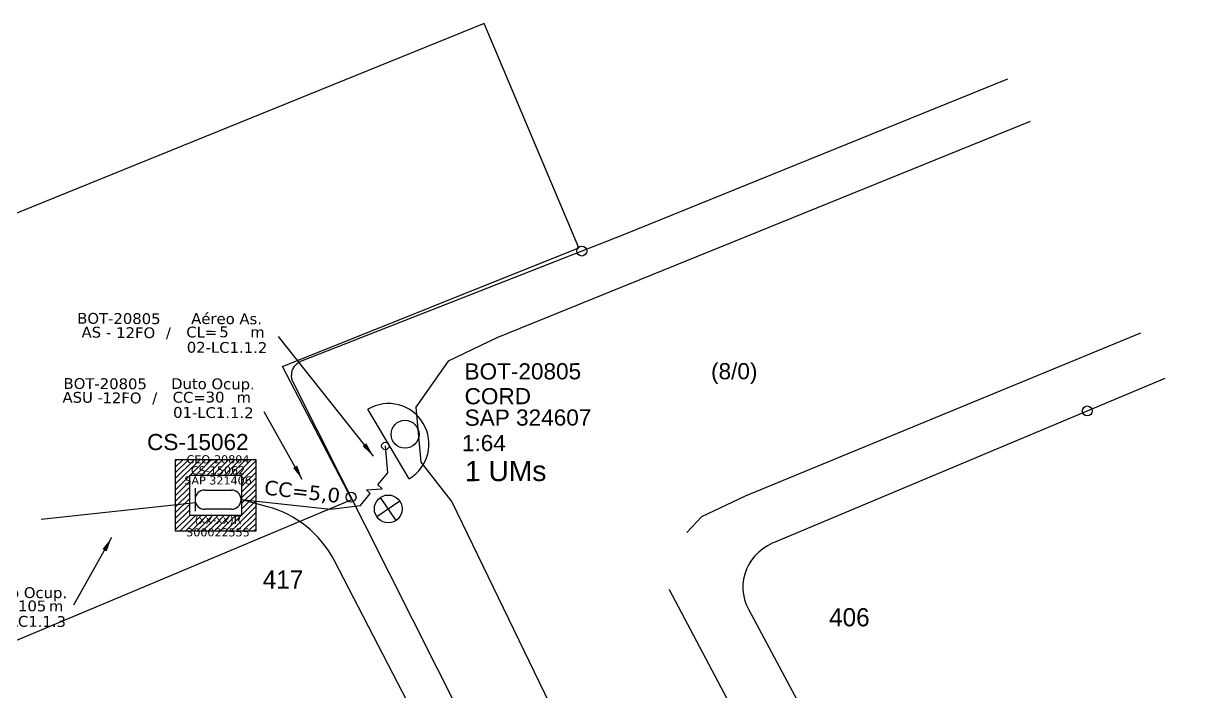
# Model space of a CAD drawing. Header units: metres. Extents: x -1286 to 434, y -500 to 94.
# Drawn here: x -738.9 to -577, y -211.6 to -119.4 of the extents above; entities that cross this region are included whole.
import ezdxf
from ezdxf.enums import TextEntityAlignment as Align

# ---------------------------------------------------------------- set-up
doc = ezdxf.new("R2010")
doc.units = ezdxf.units.M
for name, color, linetype in [('10.0-Cartográfico', 252, 'Continuous'), ('10.1-Caixas Subterrâneas', 5, 'Continuous'), ('10.2-Nº Policía', 7, 'Continuous'), ('20.4-CEOS', 1, 'Continuous'), ('20.5-CEO', 1, 'Continuous'), ('CAP a instalar', 1, 'Continuous'), ('celulas gpon', 7, 'Continuous'), ('label_cabos', 7, 'Continuous'), ('Postes Existentes NA', 1, 'Continuous')]:
    doc.layers.add(name, color=color, linetype=linetype)
doc.layers.add("20.0-LEGENDA DOS CDO'S", color=1, linetype='Continuous', lineweight=0)
doc.styles.add('ARIAL', font='arial.ttf')
doc.styles.add('DIGICADE', font='arial.ttf')
doc.styles.add('siredit', font='verdana.ttf')
doc.linetypes.add('FENCELINE1', pattern='A,0.25,-0.1,[133,ltypeshp.shx,S=0.1,R=0,X=-0.1,Y=0],-0.1,1', length=1.45)
doc.dimstyles.new('CC', dxfattribs={"dimtxt": 0.8, "dimasz": 2, "dimexe": 0.18, "dimexo": 0.0625, "dimgap": 0.09, "dimtad": 0, "dimdec": 0, "dimrnd": 1, "dimzin": 0, "dimdsep": 46, "dimtxsty": 'siredit', "dimblk": 'NONE', "dimcen": 0, "dimse1": 1, "dimse2": 1, "dimsd1": 1, "dimsd2": 1, "dimclrt": 7, "dimadec": 0, "dimazin": 0, "dimtfac": 1, "dimtdec": 0, "dimtofl": 0, "dimtmove": 0, "dimatfit": 3, "dimfxl": 0, "dimtolj": 1, "dimtzin": 0, "dimarcsym": 0})

# ---------------------------------------------------------------- blocks, each defined once
blk = doc.blocks.new('DV')
at = {"linetype": 'Continuous'}
blk.add_circle((0, 0), 0.00000275, dxfattribs=at)
blk = doc.blocks.new('*X8')
at = {"color": 0, "linetype": 'Continuous'}
for p, q in [((-1.25, 0.34099), (-0.49099, 1.1)), ((-1.25, 0.517767), (-0.667767, 1.1)), ((-1.25, 0.694544), (-0.844544, 1.1)), ((-1.25, 0.87132), (-1.02132, 1.1)), ((-1.25, 1.048097), (-1.198097, 1.1)), ((-0.789214, 0.625), (-0.314214, 1.1)), ((-0.612437, 0.625), (-0.137437, 1.1)), ((-0.43566, 0.625), (0.03934, 1.1)), ((-0.258883, 0.625), (0.216117, 1.1)), ((-0.082107, 0.625), (0.392893, 1.1)), ((0.09467, 0.625), (0.56967, 1.1)), ((0.271447, 0.625), (0.746447, 1.1)), ((0.448223, 0.625), (0.923223, 1.1)), ((0.625, 0.625), (1.1, 1.1)), ((0.801777, 0.625), (1.25, 1.073223)), ((0.8035, 0.449947), (1.25, 0.896447)), ((-1.25, 0.164214), (-0.8035, 0.610714)), ((-1.25, -0.012563), (-0.8035, 0.433937)), ((0.8035, 0.27317), (1.25, 0.71967)), ((0.8035, 0.096393), (1.25, 0.542893)), ((0.8035, -0.080383), (1.25, 0.366117)), ((-1.25, -0.18934), (-0.8035, 0.25716)), ((-1.25, -0.366117), (-0.8035, 0.080383)), ((0.8035, -0.25716), (1.25, 0.18934)), ((0.8035, -0.433937), (1.25, 0.012563)), ((-1.25, -0.542893), (-0.8035, -0.096393)), ((-1.25, -0.71967), (-0.8035, -0.27317)), ((0.49099, -1.1), (1.25, -0.34099)), ((0.8035, -0.610714), (1.25, -0.164214)), ((-1.25, -0.896447), (-0.8035, -0.449947)), ((-1.25, -1.073223), (-0.801777, -0.625)), ((-1.1, -1.1), (-0.625, -0.625)), ((-0.923223, -1.1), (-0.448223, -0.625)), ((-0.746447, -1.1), (-0.271447, -0.625)), ((-0.56967, -1.1), (-0.09467, -0.625)), ((-0.392893, -1.1), (0.082107, -0.625)), ((-0.216117, -1.1), (0.258883, -0.625)), ((-0.03934, -1.1), (0.43566, -0.625)), ((0.137437, -1.1), (0.612437, -0.625)), ((0.314214, -1.1), (0.789214, -0.625)), ((0.667767, -1.1), (1.25, -0.517767)), ((0.844544, -1.1), (1.25, -0.694544)), ((1.02132, -1.1), (1.25, -0.87132)), ((1.198097, -1.1), (1.25, -1.048097))]:
    blk.add_line(p, q, dxfattribs=at)
blk = doc.blocks.new('MANHOLE_MQ')
at = {"color": 0, "linetype": 'Continuous'}
for p, q in [((0.00000623, 0.00000569), (-0.00000627, 0.00000569)), ((-0.00000627, 0.00000569), (-0.00000627, -0.00000531)), ((0.00000623, -0.00000531), (0.00000623, 0.00000569)), ((-0.00000404, 0.00000331), (0.00000399, 0.00000331)), ((-0.00000404, -0.00000294), (-0.00000404, 0.00000331)), ((0.00000399, 0.00000331), (0.00000399, -0.00000294)), ((0.00000399, -0.00000294), (-0.00000404, -0.00000294)), ((0.00000399, -0.00000294), (0.00000399, -0.00000294)), ((-0.00000627, -0.00000531), (0.00000623, -0.00000531))]:
    blk.add_line(p, q, dxfattribs=at)
at = {"color": 0, "linetype": 'Continuous', "xscale": 5e-06, "yscale": 5e-06, "zscale": 1e-05}
blk.add_blockref('*X8', (-0.00000002, 0.00000019), dxfattribs=at)
blk = doc.blocks.new('*U38')
at = {"color": 10}
for points in [[(41172, 12883), (40951, 13058)], [(40974, 12860), (41149, 13081)]]:
    blk.add_lwpolyline(points, dxfattribs=at)
blk.add_circle((41062, 12971), 141, dxfattribs=at)
blk = doc.blocks.new('Inst CDOE-8 CAIXA DIST OPT CDOE 48F_8D C_SPL OPTAP')
at = {"layer": "20.0-LEGENDA DOS CDO'S", "color": 0}
for tag, p, style, flags in [('ID_ATIVIDADE', (0.12, 6.472), 'ARIAL', 3), ('FATOR', (7.921, 6.472), 'ARIAL', 1), ('QTDE', (0.235, -0.97), 'DIGICADE', 3)]:
    blk.add_attdef(tag, p, '', height=0.8, rotation=0.11799, dxfattribs=dict(at, style=style, flags=flags))
at = {"layer": "20.0-LEGENDA DOS CDO'S", "color": 0, "style": 'ARIAL'}
for tag, p, height in [('FID', (0.12, 5.248), 0.8), ('FIBRAS_UTILIZADAS', (2.379, 5.263), 0.8), ('CORDOALHA', (0.122, 4.023), 0.8), ('SAP', (0.124, 2.961), 0.8), ('1:XX', (-0.012, 1.7), 0.8), ('UMS', (0.141, 0.217), 1)]:
    blk.add_attdef(tag, p, '', height=height, rotation=0.11799, dxfattribs=at)
blk = doc.blocks.new('Inst CB DT OCUP CFOA-SM-ASU-120-S-12')
at = {"layer": 'label_cabos', "color": 0, "style": 'siredit'}
for tag, flags, p in [('ID_ATIVIDADE', 3, (1.31, 2.67)), ('FATOR', 1, (11.56, 2.55))]:
    blk.add_attdef(tag, text='', height=1, rotation=359.69, dxfattribs=dict(at, flags=flags)).set_placement(p, align=Align.MIDDLE_CENTER)
for tag, p in [('DESTINO_CABO', (3.13, 1.26)), ('TIPO_CABO', (13.11, 1.24)), ('TIPO_CABO', (1.26, 0)), ('CABO', (4.69, -0.05)), ('/', (7.71, -0.05)), ('LANCE', (10.91, 0)), ('UND', (15.96, 0)), ('FID', (13.15, -1.41))]:
    blk.add_attdef(tag, text='', height=1, rotation=359.69, dxfattribs=at).set_placement(p, align=Align.MIDDLE_CENTER)
blk.add_attdef('QTDE', (12.43, -0.47), '', height=1, rotation=359.69, dxfattribs=at)
blk = doc.blocks.new('_None')
blk = doc.blocks.new('Inst CB AS CFOA-SM-AS-120-S-12 A')
at = {"layer": 'label_cabos', "color": 0, "style": 'siredit'}
for tag, flags, p in [('ID_ATIVIDADE', 3, (1.31, 2.67)), ('FATOR', 1, (11.56, 2.55))]:
    blk.add_attdef(tag, text='', height=1, rotation=359.69, dxfattribs=dict(at, flags=flags)).set_placement(p, align=Align.MIDDLE_CENTER)
for tag, p in [('DESTINO_CABO', (3.13, 1.26)), ('TIPO_CABO', (13.11, 1.24)), ('TIPO_CABO', (1.26, 0)), ('CABO', (4.69, -0.05)), ('/', (7.71, -0.05)), ('LANCE', (10.81, 0)), ('UND', (15.96, 0)), ('FID', (13.15, -1.41))]:
    blk.add_attdef(tag, text='', height=1, rotation=359.69, dxfattribs=at).set_placement(p, align=Align.MIDDLE_CENTER)
blk.add_attdef('QTDE', (12.43, -0.47), '', height=1, rotation=359.69, dxfattribs=at)

msp = doc.modelspace()

# ---------------------------------------------------------------- linework, layer by layer
at = {"layer": '10.0-Cartográfico'}
for points in [[(-662.2, -150.34), (-675.27, -119.35), (-768.37, -157.11), (-779.98, -142.79)], [(-655.21, -261.07), (-701.68, -168.85), (-701.74, -168.7), (-701.79, -168.56), (-701.83, -168.41), (-701.86, -168.25), (-701.88, -168.1), (-701.88, -167.94), (-701.87, -167.79), (-701.86, -167.63), (-701.83, -167.48), (-701.79, -167.33), (-701.74, -167.18), (-701.67, -167.04), (-701.6, -166.9), (-701.52, -166.76), (-701.42, -166.63), (-701.32, -166.51), (-701.21, -166.39), (-701.09, -166.29), (-700.96, -166.18), (-700.83, -166.09), (-700.69, -166.01), (-700.54, -165.93), (-700.39, -165.87), (-655.97, -148.49), (-602.92, -127)], [(-599.83, -132.9), (-673.51, -162.74), (-680.27, -165.97), (-684.72, -172.31), (-684.05, -179.91), (-679.73, -185.37), (-602.18, -345.41), (-599.83, -351.94), (-598.61, -357.96), (-622.61, -374.44)], [(-765.58, -344.21), (-739.44, -374.1), (-700.93, -344.29), (-763.13, -214.25), (-693.56, -185.09), (-703.13, -166.72), (-662.2, -150.34)], [(-639.17, -184.54), (-584.56, -162.04)], [(-581.25, -168.36), (-635.23, -190.99), (-635.47, -191.11), (-636.13, -191.45), (-636.76, -191.87), (-637.34, -192.33), (-637.87, -192.86), (-638.33, -193.43), (-638.71, -194.04), (-639.02, -194.68), (-639.28, -195.37), (-639.45, -196.05), (-639.53, -196.77), (-639.55, -197.48), (-639.47, -198.18), (-639.31, -198.88), (-639.08, -199.56), (-638.78, -200.21)], [(-647.3, -189.62), (-645.19, -187.42), (-639.17, -184.54)], [(-512.13, -300.26), (-562.58, -330.68), (-566.81, -331.82), (-571.4, -332.13), (-575.86, -331.67), (-580, -329.14), (-649.66, -197.52), (-649.66, -197.51)], [(-638.78, -200.21), (-598.43, -275.56), (-585.21, -301.49)]]:
    msp.add_lwpolyline(points, dxfattribs=at)
at = {"layer": '20.5-CEO', "color": 7}
for p, q in [((-713.89, -183.76), (-710.18, -183.76)), ((-710.18, -186.41), (-713.89, -186.41))]:
    msp.add_line(p, q, dxfattribs=at)
msp.add_lwpolyline([(-715.22, -183.49), (-715.22, -186.68)], dxfattribs=at)
for centre, start, end in [((-713.89, -185.09), 90, 270), ((-710.18, -185.09), 270, 90)]:
    msp.add_arc(centre, 1.32, start, end, dxfattribs=at)
at = {"layer": 'CAP a instalar', "color": 7}
msp.add_line((-685.64, -182.21), (-691.34, -172.61), dxfattribs=at)
at = {"layer": 'CAP a instalar', "color": 9, "linetype": 'FENCELINE1', "ltscale": 8}
for points in [[(-688.58, -181.39), (-688.93, -177.68)], [(-692.34, -185.88), (-691.01, -184.26), (-691.55, -183.73), (-689.38, -183.59), (-689.98, -183.06), (-688.58, -181.39)], [(-696.51, -186.4), (-692.34, -185.88)]]:
    msp.add_lwpolyline(points, dxfattribs=at)
at = {"layer": 'CAP a instalar', "color": 7, "linetype": 'FENCELINE1', "ltscale": 8}
msp.add_lwpolyline([(-715.14, -185.54), (-736.49, -187.85)], dxfattribs=at)
at = {"layer": 'CAP a instalar', "color": 9, "linetype": 'FENCELINE1', "ltscale": 8}
msp.add_lwpolyline([(-661.6, -263.47), (-675.1, -233.82), (-696.02, -193.45, 0.211028), (-705.21, -186.06), (-708.86, -185.09), (-696.51, -186.4)], format="xyb", dxfattribs=at)
at = {"layer": 'CAP a instalar', "color": 7}
for centre, radius in [((-686.21, -176.06), 1.93), ((-688.93, -177.68), 0.517)]:
    msp.add_circle(centre, radius, dxfattribs=at)
msp.add_arc((-688.49, -177.41), 5.58, 300.7431, 120.7431, dxfattribs=at)

# ---------------------------------------------------------------- block references
at = {"color": 0, "lineweight": 0}
ref = msp.add_blockref('Inst CB AS CFOA-SM-AS-120-S-12 A', (-730.41, -161.97), dxfattribs=dict(at, xscale=1.491525570439249, yscale=1.491525570439249, zscale=1.491525570439249))
ref.add_attrib('DESTINO_CABO', 'BOT-20805', dxfattribs={"layer": 'label_cabos', "color": 0, "height": 1.492, "rotation": 359.69, "style": 'siredit'}).set_placement((-725.74, -160.08), align=Align.MIDDLE_CENTER)
ref.add_attrib('CABO', '12FO', dxfattribs={"layer": 'label_cabos', "color": 0, "height": 1.492, "rotation": 359.69, "style": 'siredit'}).set_placement((-723.42, -162.04), align=Align.MIDDLE_CENTER)
ref.add_attrib('TIPO_CABO', 'Aéreo As.', dxfattribs={"layer": 'label_cabos', "color": 0, "height": 1.492, "rotation": 359.69, "style": 'siredit'}).set_placement((-710.86, -160.11), align=Align.MIDDLE_CENTER)
ref.add_attrib('/', '/', dxfattribs={"layer": 'label_cabos', "color": 0, "height": 1.49, "rotation": 359.69, "style": 'siredit'}).set_placement((-718.9, -162.04), align=Align.MIDDLE_CENTER)
ref.add_attrib('TIPO_CABO', 'AS - ', dxfattribs={"layer": 'label_cabos', "color": 0, "height": 1.492, "rotation": 359.69, "style": 'siredit'}).set_placement((-728.53, -161.97), align=Align.MIDDLE_CENTER)
ref.add_attrib('FID', '02-LC1.1.2', dxfattribs={"layer": 'label_cabos', "color": 0, "height": 1.492, "rotation": 359.69, "style": 'siredit'}).set_placement((-710.8, -164.08), align=Align.MIDDLE_CENTER)
ref.add_attrib('LANCE', 'CL=', dxfattribs={"layer": 'label_cabos', "color": 0, "height": 1.492, "rotation": 359.69, "style": 'siredit'}).set_placement((-714.29, -161.96), align=Align.MIDDLE_CENTER)
ref.add_attrib('QTDE', '5', (-711.87, -162.67), dxfattribs={"layer": 'label_cabos', "color": 0, "height": 1.49, "rotation": 359.69, "style": 'siredit'})
ref.add_attrib('UND', 'm', dxfattribs={"layer": 'label_cabos', "color": 0, "height": 1.49, "rotation": 359.69, "style": 'siredit'}).set_placement((-706.6, -161.96), align=Align.MIDDLE_CENTER)
at = {"layer": '10.0-Cartográfico', "xscale": 251048.9108569458, "yscale": 251048.9108569458, "zscale": 251048.9108569458}
for p in [(-661.8, -150.77), (-591.96, -172.85), (-693.67, -184.74)]:
    msp.add_blockref('DV', p, dxfattribs=at)
at = {"layer": '10.1-Caixas Subterrâneas', "color": 30, "xscale": 891702.8217476662, "yscale": 891702.8217476662, "zscale": 891702.8217476662, "rotation": 180.0000000000622}
msp.add_blockref('MANHOLE_MQ', (-712.39, -184.32), dxfattribs=at)
at = {"layer": "20.0-LEGENDA DOS CDO'S", "color": 7, "lineweight": 0}
ref = msp.add_blockref('Inst CDOE-8 CAIXA DIST OPT CDOE 48F_8D C_SPL OPTAP', (-678.32, -183.15), dxfattribs=dict(at, xscale=2.78842253154113, yscale=2.78842253154113, zscale=2.78842253154113))
ref.add_attrib('FID', 'BOT-20805', (-677.99, -168.51), dxfattribs={"color": 0, "height": 2.231, "rotation": 0.118, "style": 'ARIAL'})
ref.add_attrib('CORDOALHA', 'CORD', (-677.98, -171.93), dxfattribs={"color": 0, "height": 2.231, "rotation": 0.118, "style": 'ARIAL'})
ref.add_attrib('SAP', 'SAP 324607', (-677.97, -174.89), dxfattribs={"color": 0, "height": 2.231, "rotation": 0.118, "style": 'ARIAL'})
ref.add_attrib('1:XX', '1:64', (-678.35, -178.4), dxfattribs={"color": 0, "height": 2.231, "rotation": 0.118, "style": 'ARIAL'})
ref.add_attrib('UMS', '1 UMs', (-677.93, -182.54), dxfattribs={"color": 0, "height": 2.788, "rotation": 0.118, "style": 'ARIAL'})
ref.add_attrib('FIBRAS_UTILIZADAS', '(8/0)', dxfattribs={"color": 0, "height": 2.231, "rotation": 0.118, "style": 'ARIAL'}).set_placement((-640.73, -168.47), align=Align.CENTER)
at = {"layer": 'label_cabos', "color": 0, "lineweight": 0}
ref = msp.add_blockref('Inst CB DT OCUP CFOA-SM-ASU-120-S-12', (-732.3, -170.96), dxfattribs=dict(at, xscale=1.491525570439249, yscale=1.491525570439249, zscale=1.491525570439249))
ref.add_attrib('DESTINO_CABO', 'BOT-20805', dxfattribs={"color": 0, "height": 1.492, "rotation": 359.69, "style": 'siredit'}).set_placement((-727.63, -169.08), align=Align.MIDDLE_CENTER)
ref.add_attrib('CABO', '12FO', dxfattribs={"color": 0, "height": 1.492, "rotation": 359.69, "style": 'siredit'}).set_placement((-725.31, -171.04), align=Align.MIDDLE_CENTER)
ref.add_attrib('TIPO_CABO', 'Duto Ocup.', dxfattribs={"color": 0, "height": 1.492, "rotation": 359.69, "style": 'siredit'}).set_placement((-712.75, -169.1), align=Align.MIDDLE_CENTER)
ref.add_attrib('/', '/', dxfattribs={"color": 0, "height": 1.49, "rotation": 359.69, "style": 'siredit'}).set_placement((-720.79, -171.04), align=Align.MIDDLE_CENTER)
ref.add_attrib('TIPO_CABO', 'ASU - ', dxfattribs={"color": 0, "height": 1.492, "rotation": 359.69, "style": 'siredit'}).set_placement((-730.41, -170.97), align=Align.MIDDLE_CENTER)
ref.add_attrib('FID', '01-LC1.1.2', dxfattribs={"color": 0, "height": 1.492, "rotation": 359.69, "style": 'siredit'}).set_placement((-712.69, -173.07), align=Align.MIDDLE_CENTER)
ref.add_attrib('LANCE', 'CC=', dxfattribs={"color": 0, "height": 1.492, "rotation": 359.69, "style": 'siredit'}).set_placement((-716.03, -170.96), align=Align.MIDDLE_CENTER)
ref.add_attrib('QTDE', '30', (-713.76, -171.67), dxfattribs={"color": 0, "height": 1.492, "rotation": 359.69, "style": 'siredit'})
ref.add_attrib('UND', 'm', dxfattribs={"color": 0, "height": 1.49, "rotation": 359.69, "style": 'siredit'}).set_placement((-708.49, -170.96), align=Align.MIDDLE_CENTER)
ref = msp.add_blockref('Inst CB DT OCUP CFOA-SM-ASU-120-S-12', (-758.22, -199.78), dxfattribs=dict(at, xscale=1.491525570439249, yscale=1.491525570439249, zscale=1.491525570439249))
ref.add_attrib('DESTINO_CABO', 'BOT-20806', dxfattribs={"color": 0, "height": 1.492, "rotation": 359.69, "style": 'siredit'}).set_placement((-753.55, -197.9), align=Align.MIDDLE_CENTER)
ref.add_attrib('CABO', '12FO', dxfattribs={"color": 0, "height": 1.492, "rotation": 359.69, "style": 'siredit'}).set_placement((-751.23, -199.86), align=Align.MIDDLE_CENTER)
ref.add_attrib('TIPO_CABO', 'Duto Ocup.', dxfattribs={"color": 0, "height": 1.492, "rotation": 359.69, "style": 'siredit'}).set_placement((-738.67, -197.92), align=Align.MIDDLE_CENTER)
ref.add_attrib('/', '/', dxfattribs={"color": 0, "height": 1.49, "rotation": 359.69, "style": 'siredit'}).set_placement((-746.71, -199.86), align=Align.MIDDLE_CENTER)
ref.add_attrib('TIPO_CABO', 'ASU - ', dxfattribs={"color": 0, "height": 1.492, "rotation": 359.69, "style": 'siredit'}).set_placement((-756.34, -199.79), align=Align.MIDDLE_CENTER)
ref.add_attrib('FID', '01-LC1.1.3', dxfattribs={"color": 0, "height": 1.492, "rotation": 359.69, "style": 'siredit'}).set_placement((-738.61, -201.89), align=Align.MIDDLE_CENTER)
ref.add_attrib('LANCE', 'CC=', dxfattribs={"color": 0, "height": 1.492, "rotation": 359.69, "style": 'siredit'}).set_placement((-741.95, -199.78), align=Align.MIDDLE_CENTER)
ref.add_attrib('QTDE', '105', (-739.68, -200.49), dxfattribs={"color": 0, "height": 1.492, "rotation": 359.69, "style": 'siredit'})
ref.add_attrib('UND', 'm', dxfattribs={"color": 0, "height": 1.49, "rotation": 359.69, "style": 'siredit'}).set_placement((-734.41, -199.78), align=Align.MIDDLE_CENTER)
at = {"layer": 'Postes Existentes NA', "xscale": 0.01360000028592687, "yscale": 0.01360000028592687, "zscale": 0.01360000028592687, "rotation": 72.17959208465585}
msp.add_blockref('*U38', (-691.49, -772), dxfattribs=at)

# ---------------------------------------------------------------- texts
at = {"layer": '10.1-Caixas Subterrâneas', "color": 30, "style": 'ARIAL'}
msp.add_text('CS-15062', height=2.231, dxfattribs=at).set_placement((-721.85, -178.25))
at = {"layer": '10.2-Nº Policía', "color": 7}
for s, p in [('417', (-705.87, -197.37)), ('406', (-627.63, -202.58))]:
    msp.add_text(s, height=2.51, dxfattribs=at).set_placement(p)
at = {"layer": '20.4-CEOS', "color": 7, "style": 'siredit'}
msp.add_text('CEO-20804', height=1.117, dxfattribs=at).set_placement((-712.05, -178.96), align=Align.TOP_CENTER)
at = {"layer": '20.5-CEO', "color": 7, "style": 'siredit'}
for s, height, p in [('CS-15062', 1.122, (-712.04, -180.48)), ('SAP 321406', 1.122, (-712.04, -181.87)), ('(xx-xx)R', 1.122, (-712.04, -187.31)), ('300022555', 1.117, (-712.05, -189.04))]:
    msp.add_text(s, height=height, dxfattribs=at).set_placement(p, align=Align.TOP_CENTER)
at = {"layer": 'celulas gpon', "style": 'siredit'}
msp.add_text('CC=5,0', height=2.004, rotation=353.5614, dxfattribs=at).set_placement((-705.74, -184.37))

# ---------------------------------------------------------------- leaders
at = {"layer": 'label_cabos'}
for points in [[(-690.57, -179.08), (-703.69, -162.56)], [(-700.41, -182.29), (-705.68, -172.95)], [(-726.74, -190.33), (-732, -199.67)]]:
    msp.add_leader(points, dimstyle='CC', override={"dimgap": 0.09, "dimtad": 0}, dxfattribs=at)

doc.saveas('drawing.dxf')
